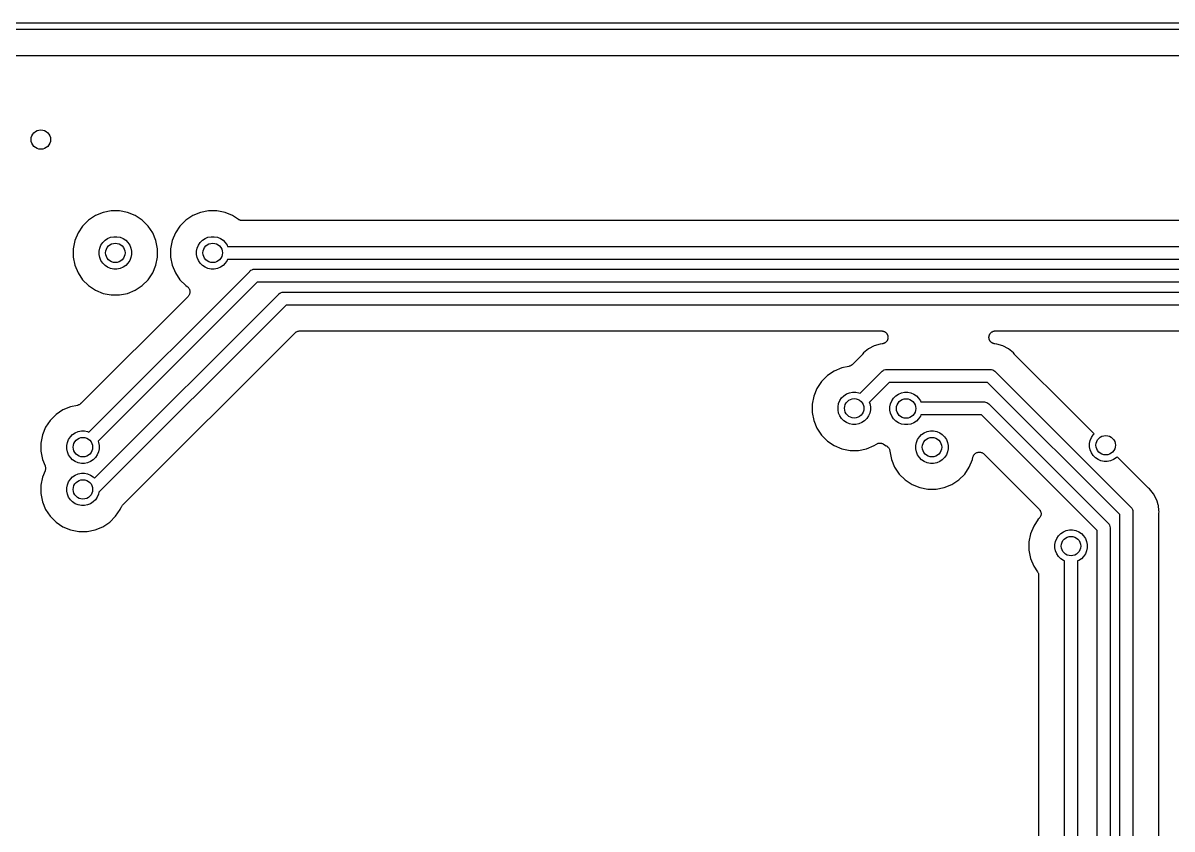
# Model space of a CAD drawing. Extents: x 4.8 to 7.88, y -6.14 to -3.94.
# Drawn here: x 6.519 to 7.217, y -4.425 to -3.935 of the extents above; entities that cross this region are included whole.
import ezdxf

# ---------------------------------------------------------------- set-up
doc = ezdxf.new("R2010")
doc.units = 0
doc.header["$MEASUREMENT"] = 0
doc.layers.add('BLACK', color=7, linetype='CONTINUOUS')

msp = doc.modelspace()

# ---------------------------------------------------------------- linework, layer by layer
at = {"layer": 'BLACK', "linetype": 'CONTINUOUS'}
for p, q in [((4.80325, -3.93504), (7.87392, -3.93504)), ((7.87205, -3.93898), (4.80512, -3.93898)), ((6.32992, -3.95472), (7.85236, -3.95472)), ((6.55849, -4.05493), (6.55493, -4.05849)), ((6.56268, -4.05213), (6.55849, -4.05493)), ((6.56734, -4.0502), (6.56268, -4.05213)), ((6.57228, -4.04921), (6.56734, -4.0502)), ((6.57732, -4.04921), (6.57228, -4.04921)), ((6.58227, -4.0502), (6.57732, -4.04921)), ((6.58692, -4.05213), (6.58227, -4.0502)), ((6.59112, -4.05493), (6.58692, -4.05213)), ((6.59468, -4.05849), (6.59112, -4.05493)), ((6.61764, -4.05493), (6.61408, -4.05849)), ((6.62183, -4.05213), (6.61764, -4.05493)), ((6.62649, -4.0502), (6.62183, -4.05213)), ((6.63143, -4.04921), (6.62649, -4.0502)), ((6.63647, -4.04921), (6.63143, -4.04921)), ((6.64142, -4.0502), (6.63647, -4.04921)), ((6.64607, -4.05213), (6.64142, -4.0502)), ((6.64956, -4.05445), (6.64607, -4.05213)), ((6.64988, -4.05463), (6.64956, -4.05445)), ((6.6502, -4.0548), (6.64988, -4.05463)), ((6.65022, -4.05481), (6.6502, -4.0548)), ((6.65024, -4.05482), (6.65022, -4.05481)), ((6.65058, -4.05492), (6.65024, -4.05482)), ((6.65093, -4.05503), (6.65058, -4.05492)), ((6.65095, -4.05503), (6.65093, -4.05503)), ((6.65097, -4.05504), (6.65095, -4.05503)), ((6.65133, -4.05508), (6.65097, -4.05504)), ((6.65169, -4.05512), (6.65133, -4.05508)), ((6.65174, -4.05512), (6.65169, -4.05512)), ((6.65175, -4.05512), (6.65174, -4.05512)), ((6.65174, -4.05512), (6.65174, -4.05512)), ((6.65174, -4.05512), (6.65174, -4.05512)), ((7.48354, -4.05512), (6.65175, -4.05512)), ((6.55493, -4.05849), (6.55213, -4.06268)), ((6.59748, -4.06268), (6.59468, -4.05849)), ((6.61408, -4.05849), (6.61127, -4.06268)), ((6.5502, -4.06734), (6.54921, -4.07228)), ((6.55213, -4.06268), (6.5502, -4.06734)), ((6.56608, -4.07014), (6.56716, -4.06853)), ((6.56716, -4.06853), (6.56853, -4.06716)), ((6.56853, -4.06716), (6.57014, -4.06608)), ((6.57014, -4.06608), (6.57193, -4.06534)), ((6.57193, -4.06534), (6.57383, -4.06496)), ((6.57383, -4.06496), (6.57577, -4.06496)), ((6.57577, -4.06496), (6.57767, -4.06534)), ((6.57767, -4.06534), (6.57947, -4.06608)), ((6.57947, -4.06608), (6.58108, -4.06716)), ((6.58108, -4.06716), (6.58245, -4.06853)), ((6.58245, -4.06853), (6.58353, -4.07014)), ((6.59941, -4.06734), (6.59748, -4.06268)), ((6.60039, -4.07228), (6.59941, -4.06734)), ((6.60935, -4.06734), (6.60836, -4.07228)), ((6.61127, -4.06268), (6.60935, -4.06734)), ((6.62523, -4.07014), (6.62631, -4.06853)), ((6.62631, -4.06853), (6.62768, -4.06716)), ((6.62768, -4.06716), (6.62929, -4.06608)), ((6.62929, -4.06608), (6.63108, -4.06534)), ((6.63108, -4.06534), (6.63298, -4.06496)), ((6.63298, -4.06496), (6.63492, -4.06496)), ((6.63492, -4.06496), (6.63682, -4.06534)), ((6.63682, -4.06534), (6.63861, -4.06608)), ((6.63861, -4.06608), (6.64023, -4.06716)), ((6.64023, -4.06716), (6.6416, -4.06853)), ((6.6416, -4.06853), (6.64268, -4.07014)), ((6.54921, -4.07228), (6.54921, -4.07732)), ((6.56496, -4.07383), (6.56534, -4.07193)), ((6.56496, -4.07577), (6.56496, -4.07383)), ((6.56534, -4.07767), (6.56496, -4.07577)), ((6.56534, -4.07193), (6.56608, -4.07014)), ((6.58353, -4.07014), (6.58427, -4.07193)), ((6.58427, -4.07193), (6.58465, -4.07383)), ((6.58465, -4.07577), (6.58427, -4.07767)), ((6.58465, -4.07383), (6.58465, -4.07577)), ((6.60039, -4.07732), (6.60039, -4.07228)), ((6.60836, -4.07228), (6.60836, -4.07732)), ((6.62411, -4.07383), (6.62449, -4.07193)), ((6.62411, -4.07577), (6.62411, -4.07383)), ((6.62449, -4.07767), (6.62411, -4.07577)), ((6.62449, -4.07193), (6.62523, -4.07014)), ((6.64268, -4.07014), (6.64298, -4.07087)), ((6.64298, -4.07087), (7.55886, -4.07087)), ((6.54921, -4.07732), (6.5502, -4.08227)), ((6.5502, -4.08227), (6.55213, -4.08692)), ((6.56608, -4.07947), (6.56534, -4.07767)), ((6.56716, -4.08108), (6.56608, -4.07947)), ((6.56853, -4.08245), (6.56716, -4.08108)), ((6.57014, -4.08353), (6.56853, -4.08245)), ((6.58108, -4.08245), (6.57947, -4.08353)), ((6.58245, -4.08108), (6.58108, -4.08245)), ((6.58353, -4.07947), (6.58245, -4.08108)), ((6.58427, -4.07767), (6.58353, -4.07947)), ((6.59748, -4.08692), (6.59941, -4.08227)), ((6.59941, -4.08227), (6.60039, -4.07732)), ((6.60836, -4.07732), (6.60935, -4.08227)), ((6.60935, -4.08227), (6.61127, -4.08692)), ((6.62523, -4.07947), (6.62449, -4.07767)), ((6.62631, -4.08108), (6.62523, -4.07947)), ((6.62768, -4.08245), (6.62631, -4.08108)), ((6.62929, -4.08353), (6.62768, -4.08245)), ((6.64023, -4.08245), (6.63861, -4.08353)), ((6.6416, -4.08108), (6.64023, -4.08245)), ((6.64268, -4.07947), (6.6416, -4.08108)), ((6.64298, -4.07874), (6.64268, -4.07947)), ((7.55742, -4.07874), (6.64298, -4.07874)), ((6.55213, -4.08692), (6.55493, -4.09112)), ((6.55871, -4.18375), (6.65643, -4.08603)), ((6.57193, -4.08427), (6.57014, -4.08353)), ((6.57383, -4.08465), (6.57193, -4.08427)), ((6.57577, -4.08465), (6.57383, -4.08465)), ((6.57767, -4.08427), (6.57577, -4.08465)), ((6.57947, -4.08353), (6.57767, -4.08427)), ((6.59468, -4.09112), (6.59748, -4.08692)), ((6.61127, -4.08692), (6.61408, -4.09112)), ((6.63108, -4.08427), (6.62929, -4.08353)), ((6.63298, -4.08465), (6.63108, -4.08427)), ((6.63492, -4.08465), (6.63298, -4.08465)), ((6.63682, -4.08427), (6.63492, -4.08465)), ((6.63861, -4.08353), (6.63682, -4.08427)), ((6.65643, -4.08603), (6.65656, -4.08588)), ((6.65656, -4.08588), (6.65716, -4.08539)), ((6.65716, -4.08539), (6.65784, -4.08502)), ((6.65784, -4.08502), (6.65814, -4.08493)), ((6.65814, -4.08493), (6.65858, -4.0848)), ((6.65858, -4.0848), (6.65865, -4.08479)), ((6.65865, -4.08479), (6.65916, -4.08474)), ((6.65916, -4.08474), (6.65935, -4.08472)), ((6.65916, -4.08474), (6.65916, -4.08474)), ((6.65935, -4.08472), (6.65955, -4.08474)), ((6.65955, -4.08474), (7.54321, -4.08474)), ((6.55493, -4.09112), (6.55849, -4.09468)), ((6.55849, -4.09468), (6.56268, -4.09748)), ((6.66098, -4.09261), (6.56428, -4.18932)), ((6.58692, -4.09748), (6.59112, -4.09468)), ((6.59112, -4.09468), (6.59468, -4.09112)), ((6.61408, -4.09112), (6.61764, -4.09468)), ((6.61764, -4.09468), (6.61837, -4.09517)), ((6.61837, -4.09517), (6.61839, -4.09519)), ((6.61839, -4.09519), (6.6184, -4.09519)), ((6.6184, -4.09519), (6.6184, -4.09519)), ((6.6184, -4.09519), (6.61842, -4.0952)), ((6.61842, -4.0952), (6.6187, -4.09544)), ((6.6187, -4.09544), (6.61899, -4.09568)), ((6.61899, -4.09568), (6.61899, -4.09569)), ((6.61899, -4.09569), (6.619, -4.09569)), ((6.619, -4.09569), (6.61924, -4.09599)), ((6.61924, -4.09599), (6.61947, -4.09627)), ((6.61947, -4.09627), (6.61948, -4.09629)), ((6.61948, -4.09629), (6.61948, -4.09629)), ((6.61948, -4.09629), (6.61966, -4.09663)), ((6.61966, -4.09663), (6.61983, -4.09695)), ((6.61983, -4.09695), (6.61983, -4.09697)), ((6.61983, -4.09697), (6.61984, -4.09698)), ((6.61984, -4.09698), (6.61994, -4.09733)), ((7.54177, -4.09261), (6.66098, -4.09261)), ((6.61897, -4.10123), (6.55378, -4.16641)), ((6.5622, -4.21176), (6.67406, -4.0999)), ((6.56268, -4.09748), (6.56734, -4.09941)), ((6.56734, -4.09941), (6.57228, -4.10039)), ((6.57228, -4.10039), (6.57732, -4.10039)), ((6.57732, -4.10039), (6.58227, -4.09941)), ((6.58227, -4.09941), (6.58692, -4.09748)), ((6.6192, -4.10094), (6.61897, -4.10123)), ((6.61944, -4.10065), (6.6192, -4.10094)), ((6.61945, -4.10064), (6.61944, -4.10065)), ((6.61963, -4.10031), (6.61945, -4.10063)), ((6.61945, -4.10063), (6.61945, -4.10064)), ((6.61981, -4.09998), (6.61963, -4.10031)), ((6.61982, -4.09996), (6.61981, -4.09997)), ((6.61981, -4.09997), (6.61981, -4.09998)), ((6.61993, -4.0996), (6.61982, -4.09996)), ((6.62004, -4.09924), (6.61993, -4.0996)), ((6.61994, -4.09733), (6.62005, -4.09769)), ((6.62008, -4.09885), (6.62004, -4.09922)), ((6.62004, -4.09922), (6.62004, -4.09923)), ((6.62004, -4.09923), (6.62004, -4.09924)), ((6.62005, -4.09769), (6.62005, -4.0977)), ((6.62005, -4.0977), (6.62005, -4.09771)), ((6.62005, -4.09771), (6.62008, -4.09809)), ((6.62008, -4.09809), (6.62012, -4.09846)), ((6.62012, -4.09848), (6.62008, -4.09885)), ((6.62012, -4.09846), (6.62012, -4.09847)), ((6.62012, -4.09847), (6.62012, -4.09848)), ((6.67406, -4.0999), (6.67418, -4.09975)), ((6.67418, -4.09975), (6.67478, -4.09926)), ((6.67478, -4.09926), (6.67527, -4.099)), ((6.67527, -4.099), (6.67546, -4.0989)), ((6.67546, -4.0989), (6.6762, -4.09867)), ((6.6762, -4.09867), (6.67628, -4.09866)), ((6.67628, -4.09866), (6.67678, -4.09861)), ((6.67678, -4.09861), (6.67698, -4.0986)), ((6.67678, -4.09861), (6.67678, -4.09861)), ((6.67698, -4.0986), (6.67717, -4.09861)), ((6.67717, -4.09861), (7.52756, -4.09861)), ((6.67861, -4.10649), (6.56482, -4.22028)), ((7.52612, -4.10649), (6.67861, -4.10649)), ((6.57916, -4.2282), (6.68398, -4.12339)), ((6.68398, -4.12339), (6.68399, -4.12338)), ((6.68399, -4.12338), (6.68402, -4.12335)), ((6.68399, -4.12338), (6.68399, -4.12338)), ((6.68399, -4.12338), (6.68399, -4.12338)), ((6.68402, -4.12335), (6.6843, -4.12312)), ((6.6843, -4.12312), (6.68458, -4.12289)), ((6.68458, -4.12289), (6.6846, -4.12289)), ((6.6846, -4.12289), (6.68462, -4.12287)), ((6.68462, -4.12287), (6.68494, -4.1227)), ((6.68494, -4.1227), (6.68526, -4.12253)), ((6.68526, -4.12253), (6.68528, -4.12253)), ((6.68528, -4.12253), (6.6853, -4.12252)), ((6.6853, -4.12252), (6.68564, -4.12242)), ((6.68564, -4.12242), (6.686, -4.12231)), ((6.686, -4.12231), (6.68602, -4.12231)), ((6.68602, -4.12231), (6.68604, -4.1223)), ((6.68604, -4.1223), (6.6864, -4.12227)), ((6.6864, -4.12227), (6.68676, -4.12224)), ((6.68676, -4.12224), (7.04022, -4.12224)), ((7.04022, -4.12224), (7.04028, -4.12224)), ((7.04028, -4.12224), (7.04047, -4.12226)), ((7.04047, -4.12226), (7.04066, -4.12226)), ((7.04066, -4.12226), (7.04085, -4.1223)), ((7.04085, -4.1223), (7.04104, -4.12232)), ((7.04104, -4.12232), (7.04122, -4.12238)), ((7.04122, -4.12238), (7.04141, -4.12242)), ((7.04141, -4.12242), (7.04159, -4.1225)), ((7.04159, -4.1225), (7.04177, -4.12256)), ((7.04177, -4.12256), (7.04194, -4.12265)), ((7.04194, -4.12265), (7.04212, -4.12272)), ((7.04212, -4.12272), (7.04227, -4.12283)), ((7.04227, -4.12283), (7.04244, -4.12293)), ((7.04244, -4.12293), (7.04259, -4.12305)), ((7.04259, -4.12305), (7.04275, -4.12316)), ((7.04275, -4.12316), (7.04288, -4.1233)), ((7.04288, -4.1233), (7.04303, -4.12342)), ((7.04303, -4.12342), (7.04315, -4.12357)), ((7.04315, -4.12357), (7.04329, -4.12371)), ((7.04329, -4.12371), (7.04339, -4.12387)), ((7.04339, -4.12387), (7.04351, -4.12402)), ((7.04351, -4.12402), (7.0436, -4.12419)), ((7.0436, -4.12419), (7.04371, -4.12435)), ((7.04371, -4.12435), (7.04378, -4.12453)), ((7.04378, -4.12453), (7.04387, -4.1247)), ((7.04387, -4.1247), (7.04392, -4.12488)), ((7.04392, -4.12488), (7.044, -4.12506)), ((7.10563, -4.12501), (7.1057, -4.12483)), ((7.1057, -4.12483), (7.10576, -4.12465)), ((7.10576, -4.12465), (7.10585, -4.12448)), ((7.10585, -4.12448), (7.10592, -4.1243)), ((7.10592, -4.1243), (7.10603, -4.12414)), ((7.10603, -4.12414), (7.10612, -4.12397)), ((7.10612, -4.12397), (7.10625, -4.12382)), ((7.10625, -4.12382), (7.10635, -4.12366)), ((7.10635, -4.12366), (7.10649, -4.12353)), ((7.10649, -4.12353), (7.10661, -4.12338)), ((7.10661, -4.12338), (7.10676, -4.12326)), ((7.10676, -4.12326), (7.1069, -4.12312)), ((7.1069, -4.12312), (7.10706, -4.12302)), ((7.10706, -4.12302), (7.10721, -4.12289)), ((7.10721, -4.12289), (7.10738, -4.1228)), ((7.10738, -4.1228), (7.10754, -4.1227)), ((7.10754, -4.1227), (7.10772, -4.12262)), ((7.10772, -4.12262), (7.10789, -4.12253)), ((7.10789, -4.12253), (7.10807, -4.12248)), ((7.10807, -4.12248), (7.10825, -4.1224)), ((7.10825, -4.1224), (7.10844, -4.12237)), ((7.10844, -4.12237), (7.10862, -4.12231)), ((7.10862, -4.12231), (7.10881, -4.12229)), ((7.10881, -4.12229), (7.109, -4.12226)), ((7.109, -4.12226), (7.1092, -4.12226)), ((7.1092, -4.12226), (7.10939, -4.12224)), ((7.10939, -4.12224), (7.22457, -4.12224)), ((7.03564, -4.13138), (7.03232, -4.13316)), ((7.03574, -4.13133), (7.03564, -4.13138)), ((7.03564, -4.13138), (7.03564, -4.13138)), ((7.03945, -4.13021), (7.03574, -4.13133)), ((7.04061, -4.13009), (7.03945, -4.13021)), ((7.04079, -4.13005), (7.04061, -4.13009)), ((7.04098, -4.13004), (7.04079, -4.13005)), ((7.04117, -4.12998), (7.04098, -4.13004)), ((7.04136, -4.12994), (7.04117, -4.12998)), ((7.04154, -4.12987), (7.04136, -4.12994)), ((7.04172, -4.12981), (7.04154, -4.12987)), ((7.04189, -4.12972), (7.04172, -4.12981)), ((7.04207, -4.12965), (7.04189, -4.12972)), ((7.04223, -4.12954), (7.04207, -4.12965)), ((7.0424, -4.12945), (7.04223, -4.12954)), ((7.04255, -4.12933), (7.0424, -4.12945)), ((7.04271, -4.12922), (7.04255, -4.12933)), ((7.04285, -4.12909), (7.04271, -4.12922)), ((7.04299, -4.12897), (7.04285, -4.12909)), ((7.04312, -4.12882), (7.04299, -4.12897)), ((7.04325, -4.12868), (7.04312, -4.12882)), ((7.04336, -4.12852), (7.04325, -4.12868)), ((7.04348, -4.12838), (7.04336, -4.12852)), ((7.04358, -4.12821), (7.04348, -4.12838)), ((7.04368, -4.12805), (7.04358, -4.12821)), ((7.04376, -4.12787), (7.04368, -4.12805)), ((7.04385, -4.1277), (7.04376, -4.12787)), ((7.04391, -4.12751), (7.04385, -4.1277)), ((7.04398, -4.12734), (7.04391, -4.12751)), ((7.04402, -4.12715), (7.04398, -4.12734)), ((7.044, -4.12506), (7.04403, -4.12525)), ((7.04408, -4.12697), (7.04402, -4.12715)), ((7.04403, -4.12525), (7.04409, -4.12544)), ((7.0441, -4.12677), (7.04408, -4.12697)), ((7.04409, -4.12544), (7.0441, -4.12563)), ((7.0441, -4.12563), (7.04414, -4.12582)), ((7.04414, -4.12658), (7.0441, -4.12677)), ((7.04414, -4.12582), (7.04414, -4.12601)), ((7.04414, -4.12601), (7.04416, -4.1262)), ((7.04416, -4.1262), (7.04414, -4.12639)), ((7.04414, -4.12639), (7.04414, -4.12658)), ((7.10545, -4.12615), (7.10547, -4.12595)), ((7.10547, -4.12634), (7.10545, -4.12615)), ((7.10547, -4.12576), (7.10551, -4.12557)), ((7.10547, -4.12595), (7.10547, -4.12576)), ((7.10547, -4.12653), (7.10547, -4.12634)), ((7.1055, -4.12672), (7.10547, -4.12653)), ((7.10552, -4.12691), (7.1055, -4.12672)), ((7.10551, -4.12557), (7.10553, -4.12538)), ((7.10557, -4.1271), (7.10552, -4.12691)), ((7.10553, -4.12538), (7.10559, -4.1252)), ((7.10561, -4.12728), (7.10557, -4.1271)), ((7.10559, -4.1252), (7.10563, -4.12501)), ((7.10568, -4.12746), (7.10561, -4.12728)), ((7.10574, -4.12765), (7.10568, -4.12746)), ((7.10582, -4.12782), (7.10574, -4.12765)), ((7.1059, -4.128), (7.10582, -4.12782)), ((7.106, -4.12816), (7.1059, -4.128)), ((7.10609, -4.12833), (7.106, -4.12816)), ((7.10621, -4.12848), (7.10609, -4.12833)), ((7.10632, -4.12864), (7.10621, -4.12848)), ((7.10645, -4.12878), (7.10632, -4.12864)), ((7.10657, -4.12893), (7.10645, -4.12878)), ((7.10672, -4.12905), (7.10657, -4.12893)), ((7.10685, -4.12919), (7.10672, -4.12905)), ((7.10701, -4.1293), (7.10685, -4.12919)), ((7.10716, -4.12942), (7.10701, -4.1293)), ((7.10733, -4.12951), (7.10716, -4.12942)), ((7.10749, -4.12962), (7.10733, -4.12951)), ((7.10767, -4.1297), (7.10749, -4.12962)), ((7.10784, -4.12979), (7.10767, -4.1297)), ((7.10802, -4.12985), (7.10784, -4.12979)), ((7.10819, -4.12993), (7.10802, -4.12985)), ((7.10838, -4.12997), (7.10819, -4.12993)), ((7.10857, -4.13002), (7.10838, -4.12997)), ((7.10876, -4.13005), (7.10857, -4.13002)), ((7.10895, -4.13009), (7.10876, -4.13005)), ((7.109, -4.13009), (7.10895, -4.13009)), ((7.11016, -4.13021), (7.109, -4.13009)), ((7.11387, -4.13133), (7.11016, -4.13021)), ((7.11729, -4.13316), (7.11387, -4.13133)), ((7.02857, -4.13651), (7.02229, -4.14279)), ((7.02867, -4.13638), (7.02857, -4.13651)), ((7.02879, -4.13626), (7.02867, -4.13638)), ((7.02883, -4.13622), (7.02879, -4.13626)), ((7.02932, -4.13562), (7.02883, -4.13622)), ((7.03232, -4.13316), (7.02932, -4.13562)), ((7.12029, -4.13562), (7.11729, -4.13316)), ((7.12078, -4.13622), (7.12029, -4.13562)), ((7.1209, -4.13634), (7.12078, -4.13622)), ((7.121, -4.13647), (7.1209, -4.13634)), ((7.12104, -4.13651), (7.121, -4.13647)), ((7.15764, -4.1731), (7.12104, -4.13651)), ((7.01616, -4.14468), (7.0115, -4.14661)), ((7.02027, -4.14387), (7.01616, -4.14468)), ((7.02062, -4.14376), (7.02027, -4.14387)), ((7.02096, -4.14366), (7.02062, -4.14376)), ((7.02098, -4.14365), (7.02096, -4.14366)), ((7.02101, -4.14364), (7.02098, -4.14365)), ((7.02133, -4.14347), (7.02101, -4.14364)), ((7.02165, -4.14331), (7.02133, -4.14347)), ((7.02166, -4.14329), (7.02165, -4.14331)), ((7.02168, -4.14328), (7.02166, -4.14329)), ((7.02196, -4.14305), (7.02168, -4.14328)), ((7.02225, -4.14283), (7.02196, -4.14305)), ((7.02228, -4.1428), (7.02225, -4.14283)), ((7.02229, -4.14279), (7.02228, -4.1428)), ((7.02228, -4.1428), (7.02228, -4.1428)), ((7.02228, -4.1428), (7.02228, -4.1428)), ((7.04179, -4.14595), (7.04254, -4.14573)), ((7.04254, -4.14573), (7.04261, -4.14572)), ((7.04261, -4.14572), (7.04311, -4.14567)), ((7.04311, -4.14567), (7.04331, -4.14565)), ((7.04311, -4.14567), (7.04311, -4.14567)), ((7.04331, -4.14565), (7.0435, -4.14567)), ((7.0435, -4.14567), (7.10611, -4.14567)), ((7.10611, -4.14567), (7.1063, -4.14565)), ((7.1063, -4.14565), (7.10649, -4.14567)), ((7.10649, -4.14567), (7.10649, -4.14567)), ((7.10649, -4.14567), (7.10707, -4.14573)), ((7.10707, -4.14573), (7.10781, -4.14595)), ((7.00731, -4.14941), (7.00374, -4.15298)), ((7.0115, -4.14661), (7.00731, -4.14941)), ((7.02722, -4.16013), (7.04039, -4.14696)), ((7.04039, -4.14696), (7.04051, -4.14681)), ((7.04051, -4.14681), (7.04111, -4.14632)), ((7.04111, -4.14632), (7.04143, -4.14615)), ((7.04143, -4.14615), (7.04179, -4.14595)), ((7.10781, -4.14595), (7.1085, -4.14632)), ((7.1085, -4.14632), (7.1091, -4.14681)), ((7.1091, -4.14681), (7.10922, -4.14696)), ((7.10922, -4.14696), (7.19162, -4.22936)), ((7.00094, -4.15717), (6.99901, -4.16183)), ((7.00374, -4.15298), (7.00094, -4.15717)), ((7.01896, -4.16057), (7.02075, -4.15983)), ((7.02075, -4.15983), (7.02265, -4.15945)), ((7.02265, -4.15945), (7.02459, -4.15945)), ((7.02459, -4.15945), (7.02649, -4.15983)), ((7.02649, -4.15983), (7.02722, -4.16013)), ((7.04494, -4.15354), (7.03279, -4.1657)), ((7.10467, -4.15354), (7.04494, -4.15354)), ((7.05225, -4.15992), (7.05415, -4.15954)), ((7.05415, -4.15954), (7.05609, -4.15954)), ((7.05609, -4.15954), (7.05799, -4.15992)), ((7.18504, -4.23391), (7.10467, -4.15354)), ((6.55346, -4.16667), (6.55318, -4.1669)), ((6.55374, -4.16645), (6.55346, -4.16667)), ((6.55377, -4.16642), (6.55374, -4.16645)), ((6.55378, -4.16641), (6.55377, -4.16642)), ((6.55377, -4.16642), (6.55377, -4.16642)), ((6.55377, -4.16642), (6.55377, -4.16642)), ((6.99901, -4.16183), (6.99803, -4.16677)), ((6.99803, -4.16677), (6.99803, -4.17181)), ((7.01378, -4.16832), (7.01416, -4.16642)), ((7.01416, -4.16642), (7.0149, -4.16463)), ((7.0149, -4.16463), (7.01598, -4.16302)), ((7.01598, -4.16302), (7.01735, -4.16165)), ((7.01735, -4.16165), (7.01896, -4.16057)), ((7.03279, -4.1657), (7.03309, -4.16642)), ((7.03309, -4.16642), (7.03346, -4.16832)), ((7.04528, -4.16842), (7.04565, -4.16652)), ((7.04565, -4.16652), (7.0464, -4.16472)), ((7.0464, -4.16472), (7.04747, -4.16311)), ((7.04747, -4.16311), (7.04884, -4.16174)), ((7.04884, -4.16174), (7.05046, -4.16066)), ((7.05046, -4.16066), (7.05225, -4.15992)), ((7.05799, -4.15992), (7.05978, -4.16066)), ((7.05978, -4.16066), (7.06139, -4.16174)), ((7.06139, -4.16174), (7.06276, -4.16311)), ((7.06276, -4.16311), (7.06384, -4.16472)), ((7.06384, -4.16472), (7.06414, -4.16545)), ((7.06414, -4.16545), (7.10239, -4.16545)), ((7.10239, -4.16545), (7.10258, -4.16543)), ((7.10258, -4.16543), (7.10277, -4.16545)), ((7.10277, -4.16545), (7.10277, -4.16545)), ((7.10277, -4.16545), (7.10335, -4.16551)), ((7.10335, -4.16551), (7.1041, -4.16573)), ((7.1041, -4.16573), (7.10478, -4.1661)), ((7.10478, -4.1661), (7.10538, -4.16659)), ((7.10538, -4.16659), (7.1055, -4.16674)), ((7.1055, -4.16674), (7.17775, -4.23899)), ((6.53881, -4.17304), (6.53524, -4.1766)), ((6.543, -4.17024), (6.53881, -4.17304)), ((6.54765, -4.16831), (6.543, -4.17024)), ((6.55177, -4.16749), (6.54765, -4.16831)), ((6.55211, -4.16738), (6.55177, -4.16749)), ((6.55246, -4.16728), (6.55211, -4.16738)), ((6.55248, -4.16727), (6.55246, -4.16728)), ((6.5525, -4.16727), (6.55248, -4.16727)), ((6.55282, -4.16709), (6.5525, -4.16727)), ((6.55314, -4.16693), (6.55282, -4.16709)), ((6.55316, -4.16691), (6.55314, -4.16693)), ((6.55318, -4.1669), (6.55316, -4.16691)), ((6.99803, -4.17181), (6.99901, -4.17676)), ((7.01378, -4.17026), (7.01378, -4.16832)), ((7.01416, -4.17216), (7.01378, -4.17026)), ((7.0149, -4.17395), (7.01416, -4.17216)), ((7.03309, -4.17216), (7.03234, -4.17395)), ((7.03346, -4.17026), (7.03309, -4.17216)), ((7.03346, -4.16832), (7.03346, -4.17026)), ((7.04528, -4.17036), (7.04528, -4.16842)), ((7.04565, -4.17226), (7.04528, -4.17036)), ((7.0464, -4.17405), (7.04565, -4.17226)), ((7.06414, -4.17332), (7.06384, -4.17405)), ((7.10095, -4.17332), (7.06414, -4.17332)), ((7.17116, -4.24354), (7.10095, -4.17332)), ((7.16936, -4.18483), (7.15764, -4.1731)), ((6.53244, -4.18079), (6.53051, -4.18545)), ((6.53524, -4.1766), (6.53244, -4.18079)), ((6.99901, -4.17676), (7.00094, -4.18141)), ((7.01598, -4.17557), (7.0149, -4.17395)), ((7.01735, -4.17694), (7.01598, -4.17557)), ((7.01896, -4.17801), (7.01735, -4.17694)), ((7.02075, -4.17876), (7.01896, -4.17801)), ((7.02265, -4.17913), (7.02075, -4.17876)), ((7.02459, -4.17913), (7.02265, -4.17913)), ((7.02649, -4.17876), (7.02459, -4.17913)), ((7.02828, -4.17801), (7.02649, -4.17876)), ((7.0299, -4.17694), (7.02828, -4.17801)), ((7.03127, -4.17557), (7.0299, -4.17694)), ((7.03234, -4.17395), (7.03127, -4.17557)), ((7.04747, -4.17566), (7.0464, -4.17405)), ((7.04884, -4.17703), (7.04747, -4.17566)), ((7.05046, -4.17811), (7.04884, -4.17703)), ((7.05225, -4.17885), (7.05046, -4.17811)), ((7.05415, -4.17923), (7.05225, -4.17885)), ((7.05609, -4.17923), (7.05415, -4.17923)), ((7.05799, -4.17885), (7.05609, -4.17923)), ((7.05978, -4.17811), (7.05799, -4.17885)), ((7.06139, -4.17703), (7.05978, -4.17811)), ((7.06276, -4.17566), (7.06139, -4.17703)), ((7.06384, -4.17405), (7.06276, -4.17566)), ((6.53051, -4.18545), (6.52953, -4.19039)), ((6.5464, -4.18825), (6.54747, -4.18664)), ((6.54747, -4.18664), (6.54884, -4.18527)), ((6.54884, -4.18527), (6.55046, -4.18419)), ((6.55046, -4.18419), (6.55225, -4.18345)), ((6.55225, -4.18345), (6.55415, -4.18307)), ((6.55415, -4.18307), (6.55609, -4.18307)), ((6.55609, -4.18307), (6.55799, -4.18345)), ((6.55799, -4.18345), (6.55871, -4.18375)), ((7.00094, -4.18141), (7.00374, -4.1856)), ((7.00374, -4.1856), (7.00731, -4.18917)), ((7.06214, -4.18825), (7.06322, -4.18664)), ((7.06322, -4.18664), (7.06459, -4.18527)), ((7.06459, -4.18527), (7.0662, -4.18419)), ((7.0662, -4.18419), (7.068, -4.18345)), ((7.068, -4.18345), (7.0699, -4.18307)), ((7.0699, -4.18307), (7.07184, -4.18307)), ((7.07184, -4.18307), (7.07374, -4.18345)), ((7.07374, -4.18345), (7.07553, -4.18419)), ((7.07553, -4.18419), (7.07714, -4.18527)), ((7.07714, -4.18527), (7.07851, -4.18664)), ((7.07851, -4.18664), (7.07959, -4.18825)), ((7.16692, -4.18885), (7.16767, -4.18706)), ((7.16767, -4.18706), (7.16874, -4.18545)), ((7.16874, -4.18545), (7.16936, -4.18483)), ((6.52953, -4.19039), (6.52953, -4.19543)), ((6.54528, -4.19194), (6.54565, -4.19004)), ((6.54528, -4.19388), (6.54528, -4.19194)), ((6.54565, -4.19578), (6.54528, -4.19388)), ((6.54565, -4.19004), (6.5464, -4.18825)), ((6.56428, -4.18932), (6.56458, -4.19004)), ((6.56458, -4.19004), (6.56496, -4.19194)), ((6.56496, -4.19388), (6.56458, -4.19578)), ((6.56496, -4.19194), (6.56496, -4.19388)), ((7.00731, -4.18917), (7.0115, -4.19197)), ((7.0115, -4.19197), (7.01616, -4.1939)), ((7.01616, -4.1939), (7.0211, -4.19488)), ((7.02614, -4.19488), (7.03109, -4.1939)), ((7.03109, -4.1939), (7.03574, -4.19197)), ((7.03574, -4.19197), (7.03711, -4.19106)), ((7.03711, -4.19106), (7.03713, -4.19104)), ((7.03713, -4.19104), (7.03716, -4.19103)), ((7.03713, -4.19104), (7.03713, -4.19104)), ((7.03713, -4.19104), (7.03713, -4.19104)), ((7.03716, -4.19103), (7.03748, -4.19086)), ((7.03748, -4.19086), (7.03781, -4.19068)), ((7.03781, -4.19068), (7.03782, -4.19068)), ((7.03782, -4.19068), (7.03784, -4.19067)), ((7.03784, -4.19067), (7.0382, -4.19057)), ((7.0382, -4.19057), (7.03854, -4.19046)), ((7.03854, -4.19046), (7.03856, -4.19046)), ((7.03856, -4.19046), (7.03858, -4.19046)), ((7.03858, -4.19046), (7.03895, -4.19043)), ((7.03895, -4.19043), (7.03931, -4.19039)), ((7.03931, -4.19039), (7.03933, -4.19039)), ((7.03933, -4.19039), (7.03934, -4.19039)), ((7.03934, -4.19039), (7.03971, -4.19043)), ((7.03971, -4.19043), (7.04007, -4.19047)), ((7.04007, -4.19047), (7.04009, -4.19047)), ((7.04009, -4.19047), (7.04011, -4.19048)), ((7.04011, -4.19048), (7.04046, -4.19059)), ((7.04046, -4.19059), (7.04081, -4.19069)), ((7.04081, -4.19069), (7.04082, -4.1907)), ((7.04082, -4.1907), (7.04084, -4.19071)), ((7.04084, -4.19071), (7.04116, -4.19088)), ((7.04116, -4.19088), (7.04149, -4.19106)), ((7.04149, -4.19106), (7.04312, -4.19215)), ((7.04312, -4.19215), (7.04322, -4.1922)), ((7.04322, -4.1922), (7.04354, -4.19238)), ((7.04354, -4.19238), (7.04355, -4.19239)), ((7.04355, -4.19239), (7.04357, -4.19239)), ((7.04357, -4.19239), (7.04385, -4.19263)), ((7.04385, -4.19263), (7.04413, -4.19286)), ((7.04413, -4.19286), (7.04414, -4.19288)), ((7.04414, -4.19288), (7.04416, -4.19289)), ((7.04416, -4.19289), (7.04439, -4.19318)), ((7.04439, -4.19318), (7.04462, -4.19346)), ((7.04462, -4.19346), (7.04463, -4.19348)), ((7.04463, -4.19348), (7.04464, -4.19349)), ((7.04464, -4.19349), (7.0448, -4.19381)), ((7.0448, -4.19381), (7.04498, -4.19414)), ((7.04498, -4.19414), (7.04498, -4.19416)), ((7.04498, -4.19416), (7.04499, -4.19417)), ((7.04499, -4.19417), (7.04509, -4.19452)), ((7.04509, -4.19452), (7.0452, -4.19487)), ((7.06102, -4.19194), (7.0614, -4.19004)), ((7.06102, -4.19388), (7.06102, -4.19194)), ((7.0614, -4.19578), (7.06102, -4.19388)), ((7.0614, -4.19004), (7.06214, -4.18825)), ((7.07959, -4.18825), (7.08033, -4.19004)), ((7.08033, -4.19004), (7.08071, -4.19194)), ((7.08071, -4.19388), (7.08033, -4.19578)), ((7.08071, -4.19194), (7.08071, -4.19388)), ((7.16655, -4.19075), (7.16692, -4.18885)), ((7.16655, -4.19269), (7.16655, -4.19075)), ((7.16692, -4.19459), (7.16655, -4.19269)), ((7.16767, -4.19638), (7.16692, -4.19459)), ((6.52953, -4.19543), (6.53051, -4.20038)), ((6.53051, -4.20038), (6.53211, -4.20425)), ((6.5464, -4.19758), (6.54565, -4.19578)), ((6.54747, -4.19919), (6.5464, -4.19758)), ((6.54884, -4.20056), (6.54747, -4.19919)), ((6.55046, -4.20164), (6.54884, -4.20056)), ((6.55225, -4.20238), (6.55046, -4.20164)), ((6.55978, -4.20164), (6.55799, -4.20238)), ((6.56139, -4.20056), (6.55978, -4.20164)), ((6.56276, -4.19919), (6.56139, -4.20056)), ((6.56384, -4.19758), (6.56276, -4.19919)), ((6.56458, -4.19578), (6.56384, -4.19758)), ((7.0211, -4.19488), (7.02614, -4.19488)), ((7.0452, -4.19487), (7.0452, -4.19489)), ((7.0452, -4.19489), (7.04521, -4.19491)), ((7.04521, -4.19491), (7.04524, -4.19524)), ((7.04524, -4.19524), (7.04626, -4.20038)), ((7.04626, -4.20038), (7.04819, -4.20504)), ((7.06214, -4.19758), (7.0614, -4.19578)), ((7.06322, -4.19919), (7.06214, -4.19758)), ((7.06459, -4.20056), (7.06322, -4.19919)), ((7.0662, -4.20164), (7.06459, -4.20056)), ((7.068, -4.20238), (7.0662, -4.20164)), ((7.07553, -4.20164), (7.07374, -4.20238)), ((7.07714, -4.20056), (7.07553, -4.20164)), ((7.07851, -4.19919), (7.07714, -4.20056)), ((7.07959, -4.19758), (7.07851, -4.19919)), ((7.08033, -4.19578), (7.07959, -4.19758)), ((7.09354, -4.20504), (7.09547, -4.20038)), ((7.09547, -4.20038), (7.09574, -4.19904)), ((7.09574, -4.19904), (7.09575, -4.19901)), ((7.09575, -4.19899), (7.09587, -4.19862)), ((7.09575, -4.19901), (7.09575, -4.19899)), ((7.09575, -4.19901), (7.09575, -4.19901)), ((7.09575, -4.19901), (7.09575, -4.19901)), ((7.09587, -4.19862), (7.09598, -4.19827)), ((7.09598, -4.19826), (7.09617, -4.19792)), ((7.09598, -4.19827), (7.09598, -4.19826)), ((7.09598, -4.19827), (7.09598, -4.19827)), ((7.09617, -4.19792), (7.09634, -4.1976)), ((7.09634, -4.1976), (7.09635, -4.19759)), ((7.09635, -4.19758), (7.09659, -4.1973)), ((7.09635, -4.19759), (7.09635, -4.19758)), ((7.09659, -4.1973), (7.09684, -4.19701)), ((7.09684, -4.19701), (7.09684, -4.197)), ((7.09684, -4.197), (7.09685, -4.197)), ((7.09685, -4.197), (7.09713, -4.19677)), ((7.09713, -4.19677), (7.09743, -4.19652)), ((7.09743, -4.19652), (7.09744, -4.19652)), ((7.09744, -4.19652), (7.09745, -4.19652)), ((7.09745, -4.19652), (7.09777, -4.19635)), ((7.09777, -4.19635), (7.09811, -4.19617)), ((7.09811, -4.19617), (7.09812, -4.19616)), ((7.09812, -4.19616), (7.09813, -4.19616)), ((7.09813, -4.19616), (7.09848, -4.19606)), ((7.09848, -4.19606), (7.09885, -4.19595)), ((7.09885, -4.19595), (7.09886, -4.19595)), ((7.09886, -4.19595), (7.09887, -4.19594)), ((7.09887, -4.19594), (7.09924, -4.19591)), ((7.09924, -4.19591), (7.09961, -4.19587)), ((7.09961, -4.19587), (7.09962, -4.19588)), ((7.09962, -4.19588), (7.09963, -4.19587)), ((7.09963, -4.19587), (7.10001, -4.19591)), ((7.10001, -4.19591), (7.10038, -4.19595)), ((7.10038, -4.19595), (7.10039, -4.19595)), ((7.10039, -4.19595), (7.1004, -4.19596)), ((7.1004, -4.19596), (7.10076, -4.19607)), ((7.10076, -4.19607), (7.10111, -4.19618)), ((7.10111, -4.19618), (7.10112, -4.19618)), ((7.10112, -4.19618), (7.10113, -4.19618)), ((7.10113, -4.19618), (7.10146, -4.19636)), ((7.10146, -4.19636), (7.10179, -4.19654)), ((7.10179, -4.19654), (7.1018, -4.19655)), ((7.1018, -4.19655), (7.1018, -4.19655)), ((7.1018, -4.19655), (7.10209, -4.19679)), ((7.10209, -4.19679), (7.10238, -4.19703)), ((7.10238, -4.19703), (7.13598, -4.23063)), ((7.16874, -4.198), (7.16767, -4.19638)), ((7.17011, -4.19937), (7.16874, -4.198)), ((7.17173, -4.20044), (7.17011, -4.19937)), ((7.17352, -4.20119), (7.17173, -4.20044)), ((7.17542, -4.20156), (7.17352, -4.20119)), ((7.17736, -4.20156), (7.17542, -4.20156)), ((7.17926, -4.20119), (7.17736, -4.20156)), ((7.18105, -4.20044), (7.17926, -4.20119)), ((7.18266, -4.19937), (7.18105, -4.20044)), ((7.18328, -4.19875), (7.18266, -4.19937)), ((7.20208, -4.21754), (7.18328, -4.19875)), ((6.53211, -4.20726), (6.53051, -4.21113)), ((6.53211, -4.20425), (6.53212, -4.20426)), ((6.53222, -4.20691), (6.53211, -4.20726)), ((6.53212, -4.20426), (6.53212, -4.20426)), ((6.53212, -4.20426), (6.53212, -4.20426)), ((6.53212, -4.20426), (6.53214, -4.2043)), ((6.53214, -4.2043), (6.53224, -4.20465)), ((6.53233, -4.20657), (6.53222, -4.20691)), ((6.53224, -4.20465), (6.53234, -4.205)), ((6.53234, -4.20653), (6.53233, -4.20655)), ((6.53233, -4.20655), (6.53233, -4.20657)), ((6.53234, -4.205), (6.53234, -4.20502)), ((6.53234, -4.20502), (6.53235, -4.20504)), ((6.53237, -4.20617), (6.53234, -4.20653)), ((6.53235, -4.20504), (6.53238, -4.2054)), ((6.53241, -4.2058), (6.53237, -4.20617)), ((6.53238, -4.2054), (6.53241, -4.20576)), ((6.53241, -4.20576), (6.53241, -4.20578)), ((6.53241, -4.20578), (6.53241, -4.2058)), ((6.55415, -4.20276), (6.55225, -4.20238)), ((6.55609, -4.20276), (6.55415, -4.20276)), ((6.55799, -4.20238), (6.55609, -4.20276)), ((7.04819, -4.20504), (7.05099, -4.20923)), ((7.0699, -4.20276), (7.068, -4.20238)), ((7.07184, -4.20276), (7.0699, -4.20276)), ((7.07374, -4.20238), (7.07184, -4.20276)), ((7.09074, -4.20923), (7.09354, -4.20504)), ((6.53051, -4.21113), (6.52953, -4.21608)), ((6.54565, -4.21573), (6.5464, -4.21394)), ((6.5464, -4.21394), (6.54747, -4.21232)), ((6.54747, -4.21232), (6.54884, -4.21095)), ((6.54884, -4.21095), (6.55046, -4.20988)), ((6.55046, -4.20988), (6.55225, -4.20913)), ((6.55225, -4.20913), (6.55415, -4.20876)), ((6.55415, -4.20876), (6.55609, -4.20876)), ((6.55609, -4.20876), (6.55799, -4.20913)), ((6.55799, -4.20913), (6.55978, -4.20988)), ((6.55978, -4.20988), (6.56139, -4.21095)), ((6.56139, -4.21095), (6.5622, -4.21176)), ((7.05099, -4.20923), (7.05455, -4.21279)), ((7.05455, -4.21279), (7.05874, -4.21559)), ((7.05874, -4.21559), (7.0634, -4.21752)), ((7.07833, -4.21752), (7.08299, -4.21559)), ((7.08299, -4.21559), (7.08718, -4.21279)), ((7.08718, -4.21279), (7.09074, -4.20923)), ((6.52953, -4.21608), (6.52953, -4.22112)), ((6.52953, -4.22112), (6.53051, -4.22606)), ((6.54528, -4.21763), (6.54565, -4.21573)), ((6.54528, -4.21957), (6.54528, -4.21763)), ((6.54565, -4.22147), (6.54528, -4.21957)), ((6.5464, -4.22326), (6.54565, -4.22147)), ((6.56458, -4.22147), (6.56384, -4.22326)), ((6.56482, -4.22028), (6.56458, -4.22147)), ((7.0634, -4.21752), (7.06835, -4.2185)), ((7.06835, -4.2185), (7.07339, -4.2185)), ((7.07339, -4.2185), (7.07833, -4.21752)), ((7.2022, -4.21765), (7.20208, -4.21754)), ((7.20232, -4.21777), (7.2022, -4.21765)), ((7.20236, -4.2178), (7.20232, -4.21777)), ((7.20296, -4.2183), (7.20236, -4.2178)), ((7.20542, -4.22129), (7.20296, -4.2183)), ((7.20725, -4.22471), (7.20542, -4.22129)), ((6.53051, -4.22606), (6.53244, -4.23072)), ((6.54747, -4.22487), (6.5464, -4.22326)), ((6.54884, -4.22624), (6.54747, -4.22487)), ((6.55046, -4.22732), (6.54884, -4.22624)), ((6.55225, -4.22806), (6.55046, -4.22732)), ((6.55415, -4.22844), (6.55225, -4.22806)), ((6.55609, -4.22844), (6.55415, -4.22844)), ((6.55799, -4.22806), (6.55609, -4.22844)), ((6.55978, -4.22732), (6.55799, -4.22806)), ((6.56139, -4.22624), (6.55978, -4.22732)), ((6.56276, -4.22487), (6.56139, -4.22624)), ((6.56384, -4.22326), (6.56276, -4.22487)), ((6.5778, -4.23072), (6.57831, -4.22948)), ((6.57831, -4.22947), (6.57833, -4.22943)), ((6.57831, -4.22948), (6.57831, -4.22947)), ((6.57831, -4.22947), (6.57831, -4.22947)), ((6.57831, -4.22947), (6.57831, -4.22947)), ((6.57833, -4.22943), (6.57851, -4.22911)), ((6.57851, -4.22911), (6.57868, -4.2288)), ((6.57868, -4.2288), (6.57869, -4.22878)), ((6.57869, -4.22878), (6.5787, -4.22876)), ((6.5787, -4.22876), (6.57894, -4.22848)), ((6.57894, -4.22848), (6.57916, -4.2282)), ((7.19162, -4.22936), (7.19177, -4.22949)), ((7.19177, -4.22949), (7.1919, -4.22964)), ((7.1919, -4.22964), (7.1919, -4.22964)), ((7.1919, -4.22964), (7.19197, -4.22973)), ((7.20758, -4.22579), (7.20725, -4.22471)), ((7.20758, -4.2258), (7.20758, -4.22579)), ((7.20825, -4.22802), (7.20758, -4.2258)), ((7.20838, -4.22842), (7.20825, -4.22802)), ((7.20825, -4.22802), (7.20825, -4.22802)), ((7.20868, -4.2315), (7.20838, -4.22842)), ((6.53244, -4.23072), (6.53524, -4.23491)), ((6.53524, -4.23491), (6.53881, -4.23848)), ((6.57143, -4.23848), (6.575, -4.23491)), ((6.575, -4.23491), (6.5778, -4.23072)), ((7.13598, -4.2362), (7.13544, -4.23673)), ((7.13598, -4.23063), (7.136, -4.23065)), ((7.13622, -4.23591), (7.13598, -4.2362)), ((7.136, -4.23065), (7.136, -4.23065)), ((7.136, -4.23065), (7.136, -4.23065)), ((7.136, -4.23065), (7.13602, -4.23067)), ((7.13602, -4.23067), (7.13625, -4.23096)), ((7.13646, -4.23562), (7.13622, -4.23591)), ((7.13625, -4.23096), (7.13649, -4.23124)), ((7.13647, -4.2356), (7.13646, -4.23561)), ((7.13646, -4.23561), (7.13646, -4.23562)), ((7.13665, -4.23527), (7.13647, -4.2356)), ((7.13649, -4.23124), (7.13649, -4.23126)), ((7.13649, -4.23126), (7.1365, -4.23127)), ((7.1365, -4.23127), (7.13667, -4.2316)), ((7.13682, -4.23495), (7.13665, -4.23527)), ((7.13667, -4.2316), (7.13684, -4.23192)), ((7.13683, -4.23494), (7.13682, -4.23495)), ((7.13694, -4.23457), (7.13683, -4.23492)), ((7.13683, -4.23492), (7.13683, -4.23494)), ((7.13684, -4.23192), (7.13685, -4.23194)), ((7.13685, -4.23194), (7.13686, -4.23195)), ((7.13686, -4.23195), (7.13696, -4.23231)), ((7.13705, -4.23422), (7.13694, -4.23457)), ((7.13696, -4.23231), (7.13706, -4.23266)), ((7.13706, -4.23419), (7.13705, -4.2342)), ((7.13705, -4.2342), (7.13705, -4.23422)), ((7.13706, -4.23266), (7.13707, -4.23267)), ((7.1371, -4.23382), (7.13706, -4.23419)), ((7.13707, -4.23267), (7.13707, -4.23269)), ((7.13707, -4.23269), (7.1371, -4.23306)), ((7.1371, -4.23306), (7.13714, -4.23343)), ((7.13714, -4.23345), (7.1371, -4.23382)), ((7.13714, -4.23343), (7.13714, -4.23344)), ((7.13714, -4.23344), (7.13714, -4.23345)), ((7.18504, -4.47225), (7.18504, -4.23391)), ((7.19197, -4.22973), (7.19227, -4.23009)), ((7.19227, -4.23009), (7.19263, -4.23077)), ((7.19263, -4.23077), (7.19286, -4.23151)), ((7.19286, -4.23151), (7.19291, -4.23209)), ((7.19291, -4.23209), (7.19291, -4.23209)), ((7.19291, -4.23209), (7.19293, -4.23228)), ((7.19293, -4.23228), (7.19291, -4.23248)), ((7.19291, -4.23248), (7.19291, -4.47081)), ((7.20866, -4.23339), (7.20868, -4.23322)), ((7.20866, -4.23344), (7.20866, -4.23339)), ((7.20866, -4.46266), (7.20866, -4.23344)), ((7.20868, -4.23151), (7.20868, -4.2315)), ((7.20876, -4.23228), (7.20868, -4.23151)), ((7.20868, -4.23306), (7.20876, -4.23228)), ((7.20868, -4.23322), (7.20868, -4.23306)), ((6.53881, -4.23848), (6.543, -4.24128)), ((6.543, -4.24128), (6.54765, -4.24321)), ((6.54765, -4.24321), (6.5526, -4.24419)), ((6.55764, -4.24419), (6.56258, -4.24321)), ((6.56258, -4.24321), (6.56724, -4.24128)), ((6.56724, -4.24128), (6.57143, -4.23848)), ((7.13264, -4.24093), (7.13071, -4.24558)), ((7.13544, -4.23673), (7.13264, -4.24093)), ((7.15066, -4.24432), (7.15245, -4.24358)), ((7.15245, -4.24358), (7.15435, -4.2432)), ((7.15435, -4.2432), (7.15629, -4.2432)), ((7.15629, -4.2432), (7.15819, -4.24358)), ((7.15819, -4.24358), (7.15998, -4.24432)), ((7.17117, -4.47799), (7.17116, -4.24354)), ((7.17775, -4.23899), (7.1779, -4.23911)), ((7.1779, -4.23911), (7.17802, -4.23926)), ((7.17802, -4.23926), (7.17802, -4.23926)), ((7.17802, -4.23926), (7.17839, -4.23971)), ((7.17839, -4.23971), (7.17876, -4.24039)), ((7.17876, -4.24039), (7.17898, -4.24114)), ((7.17898, -4.24114), (7.17906, -4.24191)), ((7.17906, -4.24191), (7.17904, -4.2421)), ((7.17904, -4.2421), (7.17904, -4.47656)), ((6.5526, -4.24419), (6.55764, -4.24419)), ((7.13071, -4.24558), (7.12973, -4.25053)), ((7.12973, -4.25053), (7.12973, -4.25557)), ((7.14548, -4.25208), (7.14586, -4.25018)), ((7.14586, -4.25018), (7.1466, -4.24839)), ((7.1466, -4.24839), (7.14768, -4.24677)), ((7.14768, -4.24677), (7.14905, -4.2454)), ((7.14905, -4.2454), (7.15066, -4.24432)), ((7.15998, -4.24432), (7.1616, -4.2454)), ((7.1616, -4.2454), (7.16297, -4.24677)), ((7.16297, -4.24677), (7.16404, -4.24839)), ((7.16404, -4.24839), (7.16479, -4.25018)), ((7.16479, -4.25018), (7.16516, -4.25208)), ((7.12973, -4.25557), (7.13071, -4.26051)), ((7.14548, -4.25402), (7.14548, -4.25208)), ((7.14586, -4.25592), (7.14548, -4.25402)), ((7.1466, -4.25771), (7.14586, -4.25592)), ((7.16479, -4.25592), (7.16404, -4.25771)), ((7.16516, -4.25402), (7.16479, -4.25592)), ((7.16516, -4.25208), (7.16516, -4.25402)), ((7.13071, -4.26051), (7.13264, -4.26517)), ((7.14768, -4.25932), (7.1466, -4.25771)), ((7.14905, -4.26069), (7.14768, -4.25932)), ((7.15066, -4.26177), (7.14905, -4.26069)), ((7.15138, -4.26207), (7.15066, -4.26177)), ((7.15138, -4.26716), (7.15138, -4.26207)), ((7.15998, -4.26177), (7.15926, -4.26207)), ((7.15926, -4.26207), (7.15926, -4.4764)), ((7.1616, -4.26069), (7.15998, -4.26177)), ((7.16297, -4.25932), (7.1616, -4.26069)), ((7.16404, -4.25771), (7.16297, -4.25932)), ((7.13264, -4.26517), (7.13497, -4.26866)), ((7.13497, -4.26866), (7.13498, -4.26866)), ((7.13498, -4.26866), (7.13498, -4.26866)), ((7.13498, -4.26866), (7.13498, -4.26866)), ((7.13498, -4.26866), (7.135, -4.2687)), ((7.135, -4.2687), (7.13517, -4.26902)), ((7.13517, -4.26902), (7.13534, -4.26934)), ((7.13534, -4.26934), (7.13535, -4.26936)), ((7.13535, -4.26936), (7.13536, -4.26938)), ((7.13536, -4.26938), (7.13546, -4.26973)), ((7.13546, -4.26973), (7.13556, -4.27008)), ((7.13556, -4.27008), (7.13556, -4.2701)), ((7.13556, -4.2701), (7.13557, -4.27012)), ((7.13557, -4.27012), (7.1356, -4.27048)), ((7.1356, -4.27048), (7.13564, -4.27084)), ((7.13564, -4.27084), (7.13564, -4.47687)), ((7.15138, -4.47784), (7.15139, -4.26716)), ((7.15139, -4.26716), (7.15138, -4.26716))]:
    msp.add_line(p, q, dxfattribs=at)
at = {"layer": 'BLACK'}
for centre in [(6.52953, -4.00591), (6.5748, -4.0748), (6.63395, -4.0748), (7.02362, -4.16929), (7.05512, -4.16939), (6.55512, -4.19291), (7.07087, -4.19291), (7.17639, -4.19172), (6.55512, -4.2186), (7.15532, -4.25305)]:
    msp.add_circle(centre, 0.00591, dxfattribs=at)

doc.saveas('drawing.dxf')
